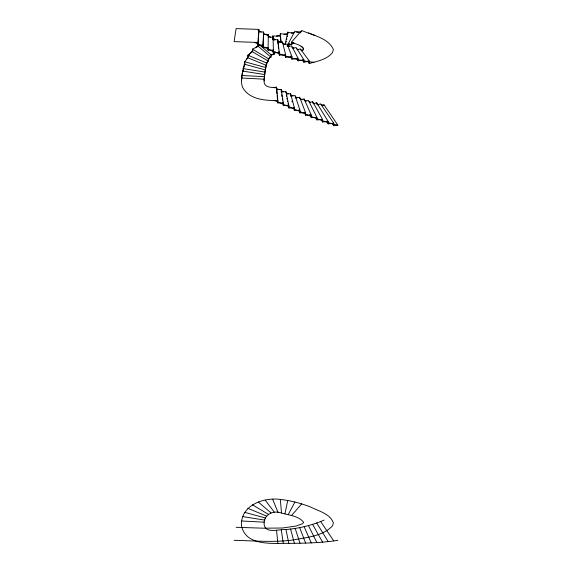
<?xml version="1.0" encoding="UTF-8"?>
<svg xmlns="http://www.w3.org/2000/svg" width="572" height="572" viewBox="0 0 572 572"><rect width="100%" height="100%" fill="white"/><g stroke="black" fill="none" stroke-linecap="round" stroke-linejoin="round"><path stroke-width="0.86" d="M268.089 50.236L268.332 34.627L263.613 34.57L262.977 47.633L268.089 47.698L268.089 50.236L273.459 50.243L273.459 52.774L279.3 52.631L279.3 55.162L285.642 54.798L285.642 57.329L291.92 56.657L291.92 59.188L298.069 58.287L298.069 60.818L303.868 59.738L303.868 62.269L309.302 61.011L309.302 63.542C317.453 61.14 327.148 59.567 332.604 52.381L333.376 49.464C328.028 37.666 312.476 35.3 301.694 30.495L291.505 42.185L291.505 44.716L288.245 43.794L294.902 31.188L300.843 32.797M262.977 45.102L263.613 32.032L258.844 31.939L257.979 45.002L262.977 45.102L262.977 47.633M258.294 45.081L258.294 46.346L252.381 49.135L252.381 51.666L247.812 55.198L247.812 57.729L244.716 61.762C243.508 69.941 239.775 78.428 242.392 86.973C248.913 99.585 265.229 100.808 277.842 100.407L277.842 102.939L283.333 102.939L283.333 105.47L288.846 105.441L288.846 107.972L294.394 107.908L294.394 110.439L299.978 110.346L299.978 112.884L305.598 112.755L305.598 115.287L311.261 115.122L311.261 117.653L316.924 117.367L316.924 119.905L322.565 119.448L322.565 121.979L328.149 121.357L328.149 123.888L333.748 123.209L333.748 125.74L337.888 125.196L324.124 104.976L320.978 104.726M234.112 540.311C253.353 540.733 272.73 542.521 291.92 540.154C305.784 537.387 322.451 536.693 332.604 525.747L333.376 522.829C330.015 513.599 318.59 511.146 310.71 507.049C300.943 503.274 290.74 500.579 280.323 499.413C263.535 497.075 240.462 505.383 241.455 525.489C245.545 546.56 272.701 543.114 288.846 543.357C305.241 543.286 321.664 542.857 337.888 540.326M257.979 42.464L258.844 29.401L236.122 28.6L234.112 41.62L257.979 42.464L257.979 45.002M277.842 100.407L276.562 87.166C271.814 87.866 263.427 87.623 264.1 80.881C264.915 70.542 265.801 58.129 275.647 52.131M241.591 80.259L242.335 73.302L245.045 63.092M252.381 49.135L268.189 58.551L268.189 61.082L266.459 62.92C265.794 68.876 264.228 74.718 264.1 80.881M236.122 527.291L263.613 528.199L282.475 528.006L296.139 526.033L302.517 523.73L303.646 522.358C298.913 515.872 288.839 515.258 281.524 513.048C273.416 509.917 263.699 514.521 264.1 523.859C264.736 534.362 279.329 529.014 285.943 529.515C299.092 528.449 311.99 525.289 324.124 520.105M285.206 44.151L287.752 32.161L293.472 33.412M286.193 42.021L286.336 41.356M286.765 39.354L286.901 38.689M287.33 36.687L287.473 36.022M284.92 513.792L287.752 500.464M289.575 43.808L288.245 46.325L288.245 43.794M288.245 514.636L294.902 502.03M246.26 59.745L250.093 53.432L253.003 50.272M291.505 44.716L293.543 42.378M291.505 515.558L301.694 503.861M255.334 47.741L258.544 45.31M287.244 45.581L293.987 43.1M268.189 58.551L270.949 57.214L270.949 54.683L259.559 44.902M301.437 50.879L302.974 50.057L303.646 48.985C301.544 44.709 295.402 44.18 291.505 42.185M322.358 105.656L324.124 104.976M317.639 104.898L320.592 103.804L333.748 123.209M313.642 103.825L316.652 102.738L328.149 121.357M309.502 102.61L312.634 101.652L322.565 119.448M297.197 49.814L300.357 48.87L309.302 61.011M276.512 36.1L280.695 35.028M305.219 101.215L308.458 100.393L316.924 117.367M300.8 99.607L304.14 98.956L311.261 115.122M292.792 48.241L296.139 47.598L303.868 59.738M284.041 34.17L288.088 33.483M295.166 98.055L299.692 97.297L305.598 112.755M270.949 54.683L274.431 54.126L274.431 52.86M287.173 46.589L291.67 45.924L298.069 58.287M301.53 31.639L296.553 32.318M290.583 96.153L295.166 95.524L299.978 110.346M291.327 32.94L294.816 32.525M287.101 94.001L290.583 93.622L294.394 107.908M283.648 44.394L287.173 44.058L291.92 56.657M281.374 92.657L281.267 91.978L285.943 91.599L288.846 105.441M268.332 34.627L268.332 37.159L273.044 37.216L273.044 39.747L277.792 39.704L277.792 42.235L282.475 41.978L285.642 54.798M276.948 93.672L276.562 89.697L281.267 89.446L283.333 102.939M272.694 37.287L272.694 36.022L280.323 36.179L280.866 42.314M264.278 79.201L241.727 78.014M241.727 75.483L264.278 76.669M241.727 520.992L264.278 522.179M313.964 62.269C292.907 60.503 273.194 51.852 254.576 42.349M280.323 36.179L280.323 33.641L287.752 34.692M242.943 68.583L264.829 72.065M242.943 71.121L264.829 74.596M242.943 516.63L264.829 520.112M300.808 50.014L302.517 50.357L303.646 48.985L302.831 47.505L301.051 46.275M337.888 125.196C315.479 120.063 295.223 108.68 273.938 100.415M317.031 104.104L318.625 104.533M244.716 61.762L265.537 67.475M244.716 64.293L265.537 70.006M244.716 512.333L265.537 518.053M313.006 102.996L314.643 103.46M308.844 101.752L310.546 102.288M296.804 49.006L298.248 49.499M306.299 100.937L304.104 100.164L304.14 98.956M299.671 98.534L301.916 99.392M291.663 47.14L293.908 48.027M295.152 96.754L297.426 97.676M308.458 32.883L314.893 35.485M247.812 55.198L266.459 62.92M247.812 57.729L266.459 65.451M247.812 508.308L266.459 516.03M290.569 94.859L292.871 95.839M287.123 45.267L289.425 46.253M273.652 87.28L275.153 87.938M276.662 88.588L278.914 89.575M288.259 93.872L285.936 92.828L285.943 91.599M282.482 43.193L284.827 44.28M281.26 90.683L283.605 91.792M258.015 30.445L261.232 31.989M277.777 40.912L280.137 42.106M272.715 38.274L275.418 39.725M270.692 37.187L263.263 33.104M252.381 51.666L268.189 61.082M252.381 504.776L268.189 514.192M258.294 46.346L270.949 57.214M258.294 501.987L270.949 512.855M273.051 49.771L273.509 50.379M271.664 50.472L274.431 54.126M265.208 500.128L274.431 512.305M307.514 61.111L309.302 63.542M332.432 123.802L333.748 125.74M320.592 521.464L333.748 540.869M302.323 59.846L303.868 62.269M326.426 121.092L328.149 123.888M316.652 522.93L328.149 541.548M321.071 119.312L322.565 121.979M312.634 524.381L322.565 542.17M296.789 58.344L298.069 60.818M315.651 117.353L316.924 119.905M308.458 525.654L316.924 542.628M309.838 114.421L311.261 117.653M304.14 526.74L311.261 542.914M272.694 36.022L274.295 39.983M272.694 38.553L273.23 39.876M272.694 499.263L278.035 512.462M304.418 112.191L305.598 115.287M299.692 527.613L305.598 543.071M290.733 56.035L291.92 59.188M299.013 109.917L299.978 112.884M295.166 528.378L299.978 543.2M291.92 101.151L292.106 101.866M293.636 107.586L294.394 110.439M290.583 529.007L294.394 543.293M285.013 54.769L285.642 57.329M286.229 95.517L286.379 96.203M286.815 98.284L286.958 98.977M287.394 101.051L287.537 101.745M287.973 103.818L288.124 104.512M288.267 105.205L288.846 107.972M285.943 529.515L288.846 543.357M281.681 94.68L281.989 96.704M282.296 98.727L282.504 100.071M282.811 102.102L283.333 105.47M281.267 529.894L283.333 543.386M277.792 39.704L279.3 52.631M277.792 42.235L278.021 44.173M278.249 46.11L278.55 48.699M278.85 51.287L279.3 55.162M277.134 95.66L277.456 98.97M277.584 100.293L277.842 102.939M276.562 530.144L277.842 543.386M280.323 33.641L281.102 42.507M280.323 499.413L281.524 513.048M273.044 37.216L273.459 52.774M316.652 102.738L316.652 104.004M312.634 101.652L312.634 102.924M299.692 97.297L299.692 98.563M290.583 93.622L290.583 94.888M287.752 32.161L287.752 33.426M282.475 41.978L282.475 43.243M281.267 89.446L281.267 91.978M276.562 87.166L276.562 89.697M263.613 32.032L263.613 34.57M258.844 29.401L258.844 31.939"/></g></svg>
